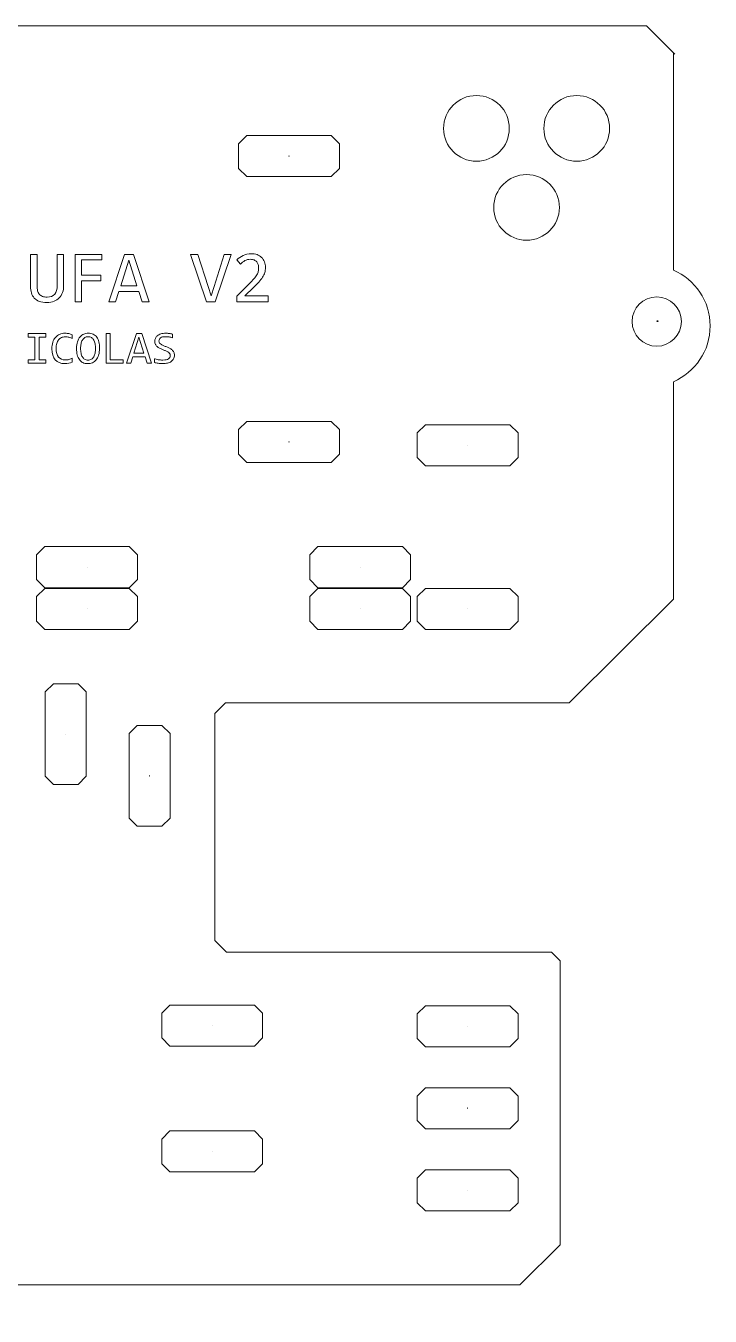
# Model space of a CAD drawing. Header units: millimetres. Extents: x 263 to 576, y -354 to -223.
# Drawn here: x 534.9 to 576.5, y -354 to -275.5 of the extents above; entities that cross this region are included whole.
import ezdxf

# ---------------------------------------------------------------- set-up
doc = ezdxf.new("R2010")
doc.units = ezdxf.units.MM
doc.header["$MEASUREMENT"] = 0
doc.layers.add('Layer 1', color=7, linetype='Continuous')

msp = doc.modelspace()

# ---------------------------------------------------------------- linework, layer by layer
at = {"layer": 'Layer 1', "color": 202, "lineweight": 9}
msp.add_ellipse((573.245, -293.4528), major_axis=(0, 1.5), ratio=1, dxfattribs=at)
at = {"layer": 'Layer 1', "color": 142, "lineweight": 9}
msp.add_open_spline([(574.3542, -277.1781), (574.3542, -277.1781), (572.6183, -275.4515), (572.6183, -275.4515), (572.6183, -275.4515), (448.3123, -275.4515), (448.3123, -275.4515), (448.3123, -275.4515), (443.0589, -280.6768), (443.0589, -280.6768), (443.0589, -280.6768), (443.0589, -287.3604), (443.0589, -287.3604), (441.0027, -287.3604), (439.336, -289.0182), (439.336, -291.0633), (439.336, -293.1083), (441.0027, -294.7661), (443.0589, -294.7661), (443.0589, -294.7661), (443.0589, -347.0536), (443.0589, -347.0536), (441.9143, -347.6851), (441.1396, -348.8995), (441.1396, -350.2936), (441.1396, -352.3387), (442.8064, -353.9965), (444.8625, -353.9965), (446.2642, -353.9965), (447.4851, -353.226), (448.1201, -352.0876), (448.1201, -352.0876), (564.9233, -352.0876), (564.9233, -352.0876), (564.9233, -352.0876), (567.3762, -349.6479), (567.3762, -349.6479), (567.3762, -349.6479), (567.3762, -332.3713), (567.3762, -332.3713), (567.3762, -332.3713), (566.8401, -331.8381), (566.8401, -331.8381), (566.8401, -331.8381), (547.0804, -331.8381), (547.0804, -331.8381), (547.0804, -331.8381), (546.3747, -331.1362), (546.3747, -331.1362), (546.3747, -331.1362), (546.3747, -317.3029), (546.3747, -317.3029), (546.3747, -317.3029), (547.0183, -316.6627), (547.0183, -316.6627), (547.0183, -316.6627), (567.9192, -316.6627), (567.9192, -316.6627), (567.9192, -316.6627), (574.2613, -310.3546), (574.2613, -310.3546), (574.2613, -310.3546), (574.2613, -297.1149), (574.2613, -297.1149), (575.576, -296.5435), (576.495, -295.2386), (576.495, -293.7202), (576.495, -292.2017), (575.576, -290.8968), (574.2613, -290.3254), (574.2613, -290.3254), (574.2613, -277.0857), (574.2613, -277.0857)], degree=3, knots=[0, 0, 0, 0, 0.0416667, 0.0416667, 0.0416667, 0.0833333, 0.0833333, 0.0833333, 0.125, 0.125, 0.125, 0.1666667, 0.1666667, 0.1666667, 0.2083333, 0.2083333, 0.2083333, 0.25, 0.25, 0.25, 0.2916667, 0.2916667, 0.2916667, 0.3333333, 0.3333333, 0.3333333, 0.375, 0.375, 0.375, 0.4166667, 0.4166667, 0.4166667, 0.4583333, 0.4583333, 0.4583333, 0.5, 0.5, 0.5, 0.5416667, 0.5416667, 0.5416667, 0.5833333, 0.5833333, 0.5833333, 0.625, 0.625, 0.625, 0.6666667, 0.6666667, 0.6666667, 0.7083333, 0.7083333, 0.7083333, 0.75, 0.75, 0.75, 0.7916667, 0.7916667, 0.7916667, 0.8333333, 0.8333333, 0.8333333, 0.875, 0.875, 0.875, 0.9166667, 0.9166667, 0.9166667, 0.9583333, 0.9583333, 0.9583333, 1, 1, 1, 1], dxfattribs=at)
at = {"layer": 'Layer 1', "color": 250, "lineweight": 9}
for points in [[(564.2801, -281.694), (564.2801, -282.7986), (563.3847, -283.694), (562.2801, -283.694), (561.1755, -283.694), (560.2801, -282.7986), (560.2801, -281.694), (560.2801, -280.5894), (561.1755, -279.694), (562.2801, -279.694), (563.3847, -279.694), (564.2801, -280.5894), (564.2801, -281.694)], [(570.3801, -281.694), (570.3801, -282.7986), (569.4847, -283.694), (568.3801, -283.694), (567.2755, -283.694), (566.3801, -282.7986), (566.3801, -281.694), (566.3801, -280.5894), (567.2755, -279.694), (568.3801, -279.694), (569.4847, -279.694), (570.3801, -280.5894), (570.3801, -281.694)], [(565.3301, -284.504), (566.4347, -284.504), (567.3301, -285.3994), (567.3301, -286.504), (567.3301, -287.6086), (566.4347, -288.504), (565.3301, -288.504), (564.2255, -288.504), (563.3301, -287.6086), (563.3301, -286.504), (563.3301, -285.3994), (564.2255, -284.504), (565.3301, -284.504)]]:
    msp.add_open_spline(points, degree=3, knots=[0, 0, 0, 0, 0.25, 0.25, 0.25, 0.5, 0.5, 0.5, 0.75, 0.75, 0.75, 1, 1, 1, 1], dxfattribs=at)
at = {"layer": 'Layer 1', "lineweight": 9}
for points in [[(548.3121, -284.6298), (548.3121, -284.6298), (553.4485, -284.6298), (553.4485, -284.6298), (553.4485, -284.6298), (553.9485, -284.1298), (553.9485, -284.1298), (553.9485, -284.1298), (553.9485, -282.6298), (553.9485, -282.6298), (553.9485, -282.6298), (553.4485, -282.1298), (553.4485, -282.1298), (553.4485, -282.1298), (548.3121, -282.1298), (548.3121, -282.1298), (548.3121, -282.1298), (547.8121, -282.6298), (547.8121, -282.6298), (547.8121, -282.6298), (547.8121, -284.1298), (547.8121, -284.1298), (547.8121, -284.1298), (548.3121, -284.6298), (548.3121, -284.6298)], [(548.312, -302.028), (548.312, -302.028), (553.4484, -302.028), (553.4484, -302.028), (553.4484, -302.028), (553.9484, -301.528), (553.9484, -301.528), (553.9484, -301.528), (553.9484, -300.028), (553.9484, -300.028), (553.9484, -300.028), (553.4484, -299.528), (553.4484, -299.528), (553.4484, -299.528), (548.312, -299.528), (548.312, -299.528), (548.312, -299.528), (547.812, -300.028), (547.812, -300.028), (547.812, -300.028), (547.812, -301.528), (547.812, -301.528), (547.812, -301.528), (548.312, -302.028), (548.312, -302.028)], [(559.1756, -302.2342), (559.1756, -302.2342), (564.312, -302.2342), (564.312, -302.2342), (564.312, -302.2342), (564.812, -301.7342), (564.812, -301.7342), (564.812, -301.7342), (564.812, -300.2342), (564.812, -300.2342), (564.812, -300.2342), (564.312, -299.7342), (564.312, -299.7342), (564.312, -299.7342), (559.1756, -299.7342), (559.1756, -299.7342), (559.1756, -299.7342), (558.6756, -300.2342), (558.6756, -300.2342), (558.6756, -300.2342), (558.6756, -301.7342), (558.6756, -301.7342), (558.6756, -301.7342), (559.1756, -302.2342), (559.1756, -302.2342)], [(536.0308, -309.6542), (536.0308, -309.6542), (541.1672, -309.6542), (541.1672, -309.6542), (541.1672, -309.6542), (541.6672, -309.1542), (541.6672, -309.1542), (541.6672, -309.1542), (541.6672, -307.6542), (541.6672, -307.6542), (541.6672, -307.6542), (541.1672, -307.1542), (541.1672, -307.1542), (541.1672, -307.1542), (536.0308, -307.1542), (536.0308, -307.1542), (536.0308, -307.1542), (535.5308, -307.6542), (535.5308, -307.6542), (535.5308, -307.6542), (535.5308, -309.1542), (535.5308, -309.1542), (535.5308, -309.1542), (536.0308, -309.6542), (536.0308, -309.6542)], [(552.6392, -309.6542), (552.6392, -309.6542), (557.7756, -309.6542), (557.7756, -309.6542), (557.7756, -309.6542), (558.2756, -309.1542), (558.2756, -309.1542), (558.2756, -309.1542), (558.2756, -307.6542), (558.2756, -307.6542), (558.2756, -307.6542), (557.7756, -307.1542), (557.7756, -307.1542), (557.7756, -307.1542), (552.6392, -307.1542), (552.6392, -307.1542), (552.6392, -307.1542), (552.1392, -307.6542), (552.1392, -307.6542), (552.1392, -307.6542), (552.1392, -309.1542), (552.1392, -309.1542), (552.1392, -309.1542), (552.6392, -309.6542), (552.6392, -309.6542)], [(536.0308, -312.1942), (536.0308, -312.1942), (541.1672, -312.1942), (541.1672, -312.1942), (541.1672, -312.1942), (541.6672, -311.6942), (541.6672, -311.6942), (541.6672, -311.6942), (541.6672, -310.1942), (541.6672, -310.1942), (541.6672, -310.1942), (541.1672, -309.6942), (541.1672, -309.6942), (541.1672, -309.6942), (536.0308, -309.6942), (536.0308, -309.6942), (536.0308, -309.6942), (535.5308, -310.1942), (535.5308, -310.1942), (535.5308, -310.1942), (535.5308, -311.6942), (535.5308, -311.6942), (535.5308, -311.6942), (536.0308, -312.1942), (536.0308, -312.1942)], [(552.6392, -312.1942), (552.6392, -312.1942), (557.7756, -312.1942), (557.7756, -312.1942), (557.7756, -312.1942), (558.2756, -311.6942), (558.2756, -311.6942), (558.2756, -311.6942), (558.2756, -310.1942), (558.2756, -310.1942), (558.2756, -310.1942), (557.7756, -309.6942), (557.7756, -309.6942), (557.7756, -309.6942), (552.6392, -309.6942), (552.6392, -309.6942), (552.6392, -309.6942), (552.1392, -310.1942), (552.1392, -310.1942), (552.1392, -310.1942), (552.1392, -311.6942), (552.1392, -311.6942), (552.1392, -311.6942), (552.6392, -312.1942), (552.6392, -312.1942)], [(559.1756, -312.1942), (559.1756, -312.1942), (564.312, -312.1942), (564.312, -312.1942), (564.312, -312.1942), (564.812, -311.6942), (564.812, -311.6942), (564.812, -311.6942), (564.812, -310.1942), (564.812, -310.1942), (564.812, -310.1942), (564.312, -309.6942), (564.312, -309.6942), (564.312, -309.6942), (559.1756, -309.6942), (559.1756, -309.6942), (559.1756, -309.6942), (558.6756, -310.1942), (558.6756, -310.1942), (558.6756, -310.1942), (558.6756, -311.6942), (558.6756, -311.6942), (558.6756, -311.6942), (559.1756, -312.1942), (559.1756, -312.1942)], [(538.5551, -315.9959), (538.5551, -315.9959), (538.5551, -321.1323), (538.5551, -321.1323), (538.5551, -321.1323), (538.0551, -321.6323), (538.0551, -321.6323), (538.0551, -321.6323), (536.5551, -321.6323), (536.5551, -321.6323), (536.5551, -321.6323), (536.0551, -321.1323), (536.0551, -321.1323), (536.0551, -321.1323), (536.0551, -315.9959), (536.0551, -315.9959), (536.0551, -315.9959), (536.5551, -315.4959), (536.5551, -315.4959), (536.5551, -315.4959), (538.0551, -315.4959), (538.0551, -315.4959), (538.0551, -315.4959), (538.5551, -315.9959), (538.5551, -315.9959)], [(543.6551, -318.5359), (543.6551, -318.5359), (543.6551, -323.6723), (543.6551, -323.6723), (543.6551, -323.6723), (543.1551, -324.1723), (543.1551, -324.1723), (543.1551, -324.1723), (541.6551, -324.1723), (541.6551, -324.1723), (541.6551, -324.1723), (541.1551, -323.6723), (541.1551, -323.6723), (541.1551, -323.6723), (541.1551, -318.5359), (541.1551, -318.5359), (541.1551, -318.5359), (541.6551, -318.0359), (541.6551, -318.0359), (541.6551, -318.0359), (543.1551, -318.0359), (543.1551, -318.0359), (543.1551, -318.0359), (543.6551, -318.5359), (543.6551, -318.5359)], [(543.6386, -335.0559), (543.6386, -335.0559), (548.7752, -335.0559), (548.7752, -335.0559), (548.7752, -335.0559), (549.2751, -335.5558), (549.2751, -335.5558), (549.2751, -335.5558), (549.2751, -337.056), (549.2751, -337.056), (549.2751, -337.056), (548.7752, -337.5559), (548.7752, -337.5559), (548.7752, -337.5559), (543.6386, -337.5559), (543.6386, -337.5559), (543.6386, -337.5559), (543.1387, -337.056), (543.1387, -337.056), (543.1387, -337.056), (543.1387, -335.5558), (543.1387, -335.5558), (543.1387, -335.5558), (543.6386, -335.0559), (543.6386, -335.0559)], [(564.3097, -335.0959), (564.3097, -335.0959), (559.1733, -335.0959), (559.1733, -335.0959), (559.1733, -335.0959), (558.6733, -335.5959), (558.6733, -335.5959), (558.6733, -335.5959), (558.6733, -337.0959), (558.6733, -337.0959), (558.6733, -337.0959), (559.1733, -337.5959), (559.1733, -337.5959), (559.1733, -337.5959), (564.3097, -337.5959), (564.3097, -337.5959), (564.3097, -337.5959), (564.8097, -337.0959), (564.8097, -337.0959), (564.8097, -337.0959), (564.8097, -335.5959), (564.8097, -335.5959), (564.8097, -335.5959), (564.3097, -335.0959), (564.3097, -335.0959)], [(564.3145, -340.0942), (564.3145, -340.0942), (559.1781, -340.0942), (559.1781, -340.0942), (559.1781, -340.0942), (558.6781, -340.5942), (558.6781, -340.5942), (558.6781, -340.5942), (558.6781, -342.0942), (558.6781, -342.0942), (558.6781, -342.0942), (559.1781, -342.5942), (559.1781, -342.5942), (559.1781, -342.5942), (564.3145, -342.5942), (564.3145, -342.5942), (564.3145, -342.5942), (564.8145, -342.0942), (564.8145, -342.0942), (564.8145, -342.0942), (564.8145, -340.5942), (564.8145, -340.5942), (564.8145, -340.5942), (564.3145, -340.0942), (564.3145, -340.0942)], [(543.6386, -342.7159), (543.6386, -342.7159), (548.7752, -342.7159), (548.7752, -342.7159), (548.7752, -342.7159), (549.2751, -343.2158), (549.2751, -343.2158), (549.2751, -343.2158), (549.2751, -344.716), (549.2751, -344.716), (549.2751, -344.716), (548.7752, -345.2159), (548.7752, -345.2159), (548.7752, -345.2159), (543.6386, -345.2159), (543.6386, -345.2159), (543.6386, -345.2159), (543.1387, -344.716), (543.1387, -344.716), (543.1387, -344.716), (543.1387, -343.2158), (543.1387, -343.2158), (543.1387, -343.2158), (543.6386, -342.7159), (543.6386, -342.7159)], [(564.3095, -345.0925), (564.3095, -345.0925), (559.1731, -345.0925), (559.1731, -345.0925), (559.1731, -345.0925), (558.6731, -345.5925), (558.6731, -345.5925), (558.6731, -345.5925), (558.6731, -347.0925), (558.6731, -347.0925), (558.6731, -347.0925), (559.1731, -347.5925), (559.1731, -347.5925), (559.1731, -347.5925), (564.3095, -347.5925), (564.3095, -347.5925), (564.3095, -347.5925), (564.8095, -347.0925), (564.8095, -347.0925), (564.8095, -347.0925), (564.8095, -345.5925), (564.8095, -345.5925), (564.8095, -345.5925), (564.3095, -345.0925), (564.3095, -345.0925)]]:
    msp.add_open_spline(points, degree=3, knots=[0, 0, 0, 0, 0.125, 0.125, 0.125, 0.25, 0.25, 0.25, 0.375, 0.375, 0.375, 0.5, 0.5, 0.5, 0.625, 0.625, 0.625, 0.75, 0.75, 0.75, 0.875, 0.875, 0.875, 1, 1, 1, 1], dxfattribs=at)
at = {"layer": 'Layer 1', "color": 5}
for points in [[(550.8786, -283.3798), (550.8786, -283.3798), (550.8786, -283.3833), (550.8786, -283.3833), (550.8786, -283.3833), (550.8821, -283.3833), (550.8821, -283.3833), (550.8821, -283.3833), (550.8821, -283.3798), (550.8821, -283.3798), (550.8821, -283.3798), (550.8786, -283.3798), (550.8786, -283.3798)], [(550.8785, -300.778), (550.8785, -300.778), (550.8785, -300.7815), (550.8785, -300.7815), (550.8785, -300.7815), (550.882, -300.7815), (550.882, -300.7815), (550.882, -300.7815), (550.882, -300.778), (550.882, -300.778), (550.882, -300.778), (550.8785, -300.778), (550.8785, -300.778)], [(561.7421, -300.9842), (561.7421, -300.9842), (561.7421, -300.9877), (561.7421, -300.9877), (561.7421, -300.9877), (561.7456, -300.9877), (561.7456, -300.9877), (561.7456, -300.9877), (561.7456, -300.9842), (561.7456, -300.9842), (561.7456, -300.9842), (561.7421, -300.9842), (561.7421, -300.9842)], [(538.5973, -308.4042), (538.5973, -308.4042), (538.5973, -308.4077), (538.5973, -308.4077), (538.5973, -308.4077), (538.6008, -308.4077), (538.6008, -308.4077), (538.6008, -308.4077), (538.6008, -308.4042), (538.6008, -308.4042), (538.6008, -308.4042), (538.5973, -308.4042), (538.5973, -308.4042)], [(555.2057, -308.4042), (555.2057, -308.4042), (555.2057, -308.4077), (555.2057, -308.4077), (555.2057, -308.4077), (555.2092, -308.4077), (555.2092, -308.4077), (555.2092, -308.4077), (555.2092, -308.4042), (555.2092, -308.4042), (555.2092, -308.4042), (555.2057, -308.4042), (555.2057, -308.4042)], [(538.5973, -310.9442), (538.5973, -310.9442), (538.5973, -310.9477), (538.5973, -310.9477), (538.5973, -310.9477), (538.6008, -310.9477), (538.6008, -310.9477), (538.6008, -310.9477), (538.6008, -310.9442), (538.6008, -310.9442), (538.6008, -310.9442), (538.5973, -310.9442), (538.5973, -310.9442)], [(555.2057, -310.9442), (555.2057, -310.9442), (555.2057, -310.9477), (555.2057, -310.9477), (555.2057, -310.9477), (555.2092, -310.9477), (555.2092, -310.9477), (555.2092, -310.9477), (555.2092, -310.9442), (555.2092, -310.9442), (555.2092, -310.9442), (555.2057, -310.9442), (555.2057, -310.9442)], [(561.7421, -310.9442), (561.7421, -310.9442), (561.7421, -310.9477), (561.7421, -310.9477), (561.7421, -310.9477), (561.7456, -310.9477), (561.7456, -310.9477), (561.7456, -310.9477), (561.7456, -310.9442), (561.7456, -310.9442), (561.7456, -310.9442), (561.7421, -310.9442), (561.7421, -310.9442)]]:
    msp.add_open_spline(points, degree=3, knots=[0, 0, 0, 0, 0.25, 0.25, 0.25, 0.5, 0.5, 0.5, 0.75, 0.75, 0.75, 1, 1, 1, 1], dxfattribs=at)
at = {"layer": 'Layer 1', "color": 5, "lineweight": 9}
for points in [[(550.8786, -283.3798), (550.8786, -283.3798), (550.8786, -283.3833), (550.8786, -283.3833), (550.8786, -283.3833), (550.8821, -283.3833), (550.8821, -283.3833), (550.8821, -283.3833), (550.8821, -283.3798), (550.8821, -283.3798), (550.8821, -283.3798), (550.8786, -283.3798), (550.8786, -283.3798)], [(550.8785, -300.778), (550.8785, -300.778), (550.8785, -300.7815), (550.8785, -300.7815), (550.8785, -300.7815), (550.882, -300.7815), (550.882, -300.7815), (550.882, -300.7815), (550.882, -300.778), (550.882, -300.778), (550.882, -300.778), (550.8785, -300.778), (550.8785, -300.778)], [(561.7421, -300.9842), (561.7421, -300.9842), (561.7421, -300.9877), (561.7421, -300.9877), (561.7421, -300.9877), (561.7456, -300.9877), (561.7456, -300.9877), (561.7456, -300.9877), (561.7456, -300.9842), (561.7456, -300.9842), (561.7456, -300.9842), (561.7421, -300.9842), (561.7421, -300.9842)], [(538.5973, -308.4042), (538.5973, -308.4042), (538.5973, -308.4077), (538.5973, -308.4077), (538.5973, -308.4077), (538.6008, -308.4077), (538.6008, -308.4077), (538.6008, -308.4077), (538.6008, -308.4042), (538.6008, -308.4042), (538.6008, -308.4042), (538.5973, -308.4042), (538.5973, -308.4042)], [(555.2057, -308.4042), (555.2057, -308.4042), (555.2057, -308.4077), (555.2057, -308.4077), (555.2057, -308.4077), (555.2092, -308.4077), (555.2092, -308.4077), (555.2092, -308.4077), (555.2092, -308.4042), (555.2092, -308.4042), (555.2092, -308.4042), (555.2057, -308.4042), (555.2057, -308.4042)], [(538.5973, -310.9442), (538.5973, -310.9442), (538.5973, -310.9477), (538.5973, -310.9477), (538.5973, -310.9477), (538.6008, -310.9477), (538.6008, -310.9477), (538.6008, -310.9477), (538.6008, -310.9442), (538.6008, -310.9442), (538.6008, -310.9442), (538.5973, -310.9442), (538.5973, -310.9442)], [(555.2057, -310.9442), (555.2057, -310.9442), (555.2057, -310.9477), (555.2057, -310.9477), (555.2057, -310.9477), (555.2092, -310.9477), (555.2092, -310.9477), (555.2092, -310.9477), (555.2092, -310.9442), (555.2092, -310.9442), (555.2092, -310.9442), (555.2057, -310.9442), (555.2057, -310.9442)], [(561.7421, -310.9442), (561.7421, -310.9442), (561.7421, -310.9477), (561.7421, -310.9477), (561.7421, -310.9477), (561.7456, -310.9477), (561.7456, -310.9477), (561.7456, -310.9477), (561.7456, -310.9442), (561.7456, -310.9442), (561.7456, -310.9442), (561.7421, -310.9442), (561.7421, -310.9442)]]:
    msp.add_open_spline(points, degree=3, knots=[0, 0, 0, 0, 0.25, 0.25, 0.25, 0.5, 0.5, 0.5, 0.75, 0.75, 0.75, 1, 1, 1, 1], dxfattribs=at)
at = {"layer": 'Layer 1', "color": 161, "lineweight": 9}
for points, knots in [([(537.1748, -291.2492), (537.1748, -291.4085), (537.1521, -291.5527), (537.1076, -291.6818), (537.0623, -291.8109), (536.9966, -291.9203), (536.909, -292.0109), (536.8222, -292.1023), (536.7157, -292.1718), (536.5896, -292.2216), (536.4636, -292.2707), (536.3186, -292.2956), (536.1548, -292.2956), (535.9751, -292.2956), (535.8218, -292.2722), (535.6965, -292.2246), (535.5712, -292.1778), (535.4693, -292.1106), (535.39, -292.0245), (535.3115, -291.9385), (535.2541, -291.835), (535.2178, -291.7135), (535.1816, -291.5927), (535.1635, -291.4583), (535.1635, -291.3088), (535.1635, -291.3088), (535.1635, -289.3647), (535.1635, -289.3647), (535.1635, -289.3647), (535.5576, -289.3647), (535.5576, -289.3647), (535.5576, -289.3647), (535.5576, -291.2771), (535.5576, -291.2771), (535.5576, -291.3911), (535.5682, -291.49), (535.5893, -291.5761), (535.6112, -291.6614), (535.6459, -291.7324), (535.695, -291.7905), (535.7433, -291.8479), (535.8067, -291.8909), (535.8837, -291.9203), (535.9615, -291.9498), (536.0559, -291.9649), (536.1684, -291.9649), (536.3775, -291.9649), (536.5315, -291.9045), (536.6312, -291.7837), (536.7308, -291.6629), (536.7807, -291.4923), (536.7807, -291.2726), (536.7807, -291.2726), (536.7807, -289.3647), (536.7807, -289.3647), (536.7807, -289.3647), (537.1748, -289.3647), (537.1748, -289.3647), (537.1748, -289.3647), (537.1748, -291.2492), (537.1748, -291.2492)], [0, 0, 0, 0, 0.05, 0.05, 0.05, 0.1, 0.1, 0.1, 0.15, 0.15, 0.15, 0.2, 0.2, 0.2, 0.25, 0.25, 0.25, 0.3, 0.3, 0.3, 0.35, 0.35, 0.35, 0.4, 0.4, 0.4, 0.45, 0.45, 0.45, 0.5, 0.5, 0.5, 0.55, 0.55, 0.55, 0.6, 0.6, 0.6, 0.65, 0.65, 0.65, 0.7, 0.7, 0.7, 0.75, 0.75, 0.75, 0.8, 0.8, 0.8, 0.85, 0.85, 0.85, 0.9, 0.9, 0.9, 0.95, 0.95, 0.95, 1, 1, 1, 1]), ([(539.4979, -289.6999), (539.4979, -289.6999), (538.2703, -289.6999), (538.2703, -289.6999), (538.2703, -289.6999), (538.2703, -290.6376), (538.2703, -290.6376), (538.2703, -290.6376), (539.4337, -290.6376), (539.4337, -290.6376), (539.4337, -290.6376), (539.4337, -290.9683), (539.4337, -290.9683), (539.4337, -290.9683), (538.2703, -290.9683), (538.2703, -290.9683), (538.2703, -290.9683), (538.2703, -292.2548), (538.2703, -292.2548), (538.2703, -292.2548), (537.8671, -292.2548), (537.8671, -292.2548), (537.8671, -292.2548), (537.8671, -289.3647), (537.8671, -289.3647), (537.8671, -289.3647), (539.4979, -289.3647), (539.4979, -289.3647), (539.4979, -289.3647), (539.4979, -289.6999), (539.4979, -289.6999)], [0, 0, 0, 0, 0.1, 0.1, 0.1, 0.2, 0.2, 0.2, 0.3, 0.3, 0.3, 0.4, 0.4, 0.4, 0.5, 0.5, 0.5, 0.6, 0.6, 0.6, 0.7, 0.7, 0.7, 0.8, 0.8, 0.8, 0.9, 0.9, 0.9, 1, 1, 1, 1]), ([(542.3713, -292.2548), (542.3713, -292.2548), (541.9425, -292.2548), (541.9425, -292.2548), (541.9425, -292.2548), (541.7424, -291.6251), (541.7424, -291.6251), (541.7424, -291.6251), (540.5345, -291.6251), (540.5345, -291.6251), (540.5345, -291.6251), (540.3344, -292.2548), (540.3344, -292.2548), (540.3344, -292.2548), (539.9252, -292.2548), (539.9252, -292.2548), (539.9252, -292.2548), (540.8848, -289.3647), (540.8848, -289.3647), (540.8848, -289.3647), (541.4246, -289.3647), (541.4246, -289.3647), (541.4246, -289.3647), (542.3713, -292.2548), (542.3713, -292.2548)], [0, 0, 0, 0, 0.125, 0.125, 0.125, 0.25, 0.25, 0.25, 0.375, 0.375, 0.375, 0.5, 0.5, 0.5, 0.625, 0.625, 0.625, 0.75, 0.75, 0.75, 0.875, 0.875, 0.875, 1, 1, 1, 1]), ([(541.6299, -291.2718), (541.6299, -291.2718), (541.1392, -289.7249), (541.1392, -289.7249), (541.1392, -289.7249), (540.6469, -291.2718), (540.6469, -291.2718), (540.6469, -291.2718), (541.6299, -291.2718), (541.6299, -291.2718)], [0, 0, 0, 0, 0.3333333, 0.3333333, 0.3333333, 0.6666667, 0.6666667, 0.6666667, 1, 1, 1, 1]), ([(547.3663, -289.3647), (547.3663, -289.3647), (546.3841, -292.2548), (546.3841, -292.2548), (546.3841, -292.2548), (545.8533, -292.2548), (545.8533, -292.2548), (545.8533, -292.2548), (544.893, -289.3647), (544.893, -289.3647), (544.893, -289.3647), (545.3377, -289.3647), (545.3377, -289.3647), (545.3377, -289.3647), (545.9621, -291.3126), (545.9621, -291.3126), (545.9621, -291.3126), (546.1387, -291.8833), (546.1387, -291.8833), (546.1387, -291.8833), (546.3199, -291.3126), (546.3199, -291.3126), (546.3199, -291.3126), (546.9458, -289.3647), (546.9458, -289.3647), (546.9458, -289.3647), (547.3663, -289.3647), (547.3663, -289.3647)], [0, 0, 0, 0, 0.1111111, 0.1111111, 0.1111111, 0.2222222, 0.2222222, 0.2222222, 0.3333333, 0.3333333, 0.3333333, 0.4444444, 0.4444444, 0.4444444, 0.5555556, 0.5555556, 0.5555556, 0.6666667, 0.6666667, 0.6666667, 0.7777778, 0.7777778, 0.7777778, 0.8888889, 0.8888889, 0.8888889, 1, 1, 1, 1]), ([(549.6056, -292.2548), (549.6056, -292.2548), (547.7031, -292.2548), (547.7031, -292.2548), (547.7031, -292.2548), (547.7031, -291.9098), (547.7031, -291.9098), (547.7031, -291.9098), (548.4497, -291.1669), (548.4497, -291.1669), (548.572, -291.0453), (548.6709, -290.9411), (548.7479, -290.8528), (548.8242, -290.7637), (548.8838, -290.6829), (548.9269, -290.6104), (548.9692, -290.5372), (548.9978, -290.4685), (549.0129, -290.4036), (549.0273, -290.3387), (549.0348, -290.2684), (549.0348, -290.1929), (549.0348, -290.122), (549.025, -290.0548), (549.0062, -289.9906), (548.9865, -289.9264), (548.9571, -289.8698), (548.9178, -289.8207), (548.8778, -289.7724), (548.8265, -289.7339), (548.763, -289.706), (548.6996, -289.678), (548.6234, -289.6637), (548.535, -289.6637), (548.4127, -289.6637), (548.301, -289.6909), (548.2006, -289.746), (548.1009, -289.8003), (548.0088, -289.8713), (547.9243, -289.9581), (547.9243, -289.9581), (547.7121, -289.7037), (547.7121, -289.7037), (547.8216, -289.589), (547.9469, -289.4968), (548.0896, -289.4281), (548.2315, -289.3587), (548.3976, -289.324), (548.5864, -289.324), (548.7147, -289.324), (548.8318, -289.3428), (548.9367, -289.3813), (549.0424, -289.4198), (549.1337, -289.475), (549.2108, -289.5474), (549.287, -289.6199), (549.3467, -289.7082), (549.3882, -289.8132), (549.4305, -289.9174), (549.4516, -290.0351), (549.4516, -290.1665), (549.4516, -290.2775), (549.4365, -290.3802), (549.4071, -290.4745), (549.3776, -290.5689), (549.3331, -290.6625), (549.2734, -290.7562), (549.2138, -290.8498), (549.1383, -290.9472), (549.0477, -291.0476), (548.9571, -291.1472), (548.8499, -291.2575), (548.7261, -291.3768), (548.7261, -291.3768), (548.2013, -291.8879), (548.2013, -291.8879), (548.2013, -291.8879), (549.6056, -291.8879), (549.6056, -291.8879), (549.6056, -291.8879), (549.6056, -292.2548), (549.6056, -292.2548)], [0, 0, 0, 0, 0.037037, 0.037037, 0.037037, 0.0740741, 0.0740741, 0.0740741, 0.1111111, 0.1111111, 0.1111111, 0.1481481, 0.1481481, 0.1481481, 0.1851852, 0.1851852, 0.1851852, 0.2222222, 0.2222222, 0.2222222, 0.2592593, 0.2592593, 0.2592593, 0.2962963, 0.2962963, 0.2962963, 0.3333333, 0.3333333, 0.3333333, 0.3703704, 0.3703704, 0.3703704, 0.4074074, 0.4074074, 0.4074074, 0.4444444, 0.4444444, 0.4444444, 0.4814815, 0.4814815, 0.4814815, 0.5185185, 0.5185185, 0.5185185, 0.5555556, 0.5555556, 0.5555556, 0.5925926, 0.5925926, 0.5925926, 0.6296296, 0.6296296, 0.6296296, 0.6666667, 0.6666667, 0.6666667, 0.7037037, 0.7037037, 0.7037037, 0.7407407, 0.7407407, 0.7407407, 0.7777778, 0.7777778, 0.7777778, 0.8148148, 0.8148148, 0.8148148, 0.8518519, 0.8518519, 0.8518519, 0.8888889, 0.8888889, 0.8888889, 0.9259259, 0.9259259, 0.9259259, 0.962963, 0.962963, 0.962963, 1, 1, 1, 1]), ([(535.4321, -294.3937), (535.4321, -294.3937), (535.0173, -294.3937), (535.0173, -294.3937), (535.0173, -294.3937), (535.0173, -294.1876), (535.0173, -294.1876), (535.0173, -294.1876), (536.0953, -294.1876), (536.0953, -294.1876), (536.0953, -294.1876), (536.0953, -294.3937), (536.0953, -294.3937), (536.0953, -294.3937), (535.6805, -294.3937), (535.6805, -294.3937), (535.6805, -294.3937), (535.6805, -295.7794), (535.6805, -295.7794), (535.6805, -295.7794), (536.0953, -295.7794), (536.0953, -295.7794), (536.0953, -295.7794), (536.0953, -295.9882), (536.0953, -295.9882), (536.0953, -295.9882), (535.0173, -295.9882), (535.0173, -295.9882), (535.0173, -295.9882), (535.0173, -295.7794), (535.0173, -295.7794), (535.0173, -295.7794), (535.4321, -295.7794), (535.4321, -295.7794), (535.4321, -295.7794), (535.4321, -294.3937), (535.4321, -294.3937)], [0, 0, 0, 0, 0.0833333, 0.0833333, 0.0833333, 0.1666667, 0.1666667, 0.1666667, 0.25, 0.25, 0.25, 0.3333333, 0.3333333, 0.3333333, 0.4166667, 0.4166667, 0.4166667, 0.5, 0.5, 0.5, 0.5833333, 0.5833333, 0.5833333, 0.6666667, 0.6666667, 0.6666667, 0.75, 0.75, 0.75, 0.8333333, 0.8333333, 0.8333333, 0.9166667, 0.9166667, 0.9166667, 1, 1, 1, 1]), ([(537.7035, -295.9205), (537.5591, -295.9807), (537.4081, -296.0108), (537.2501, -296.0108), (536.9956, -296.0108), (536.7999, -295.9346), (536.6635, -295.7826), (536.5271, -295.6307), (536.4589, -295.4054), (536.4589, -295.1077), (536.4589, -294.9637), (536.4777, -294.833), (536.5153, -294.7163), (536.553, -294.5997), (536.6071, -294.5009), (536.6767, -294.4195), (536.7463, -294.3382), (536.831, -294.2751), (536.9302, -294.2314), (537.0295, -294.1872), (537.1405, -294.1651), (537.2637, -294.1651), (537.3474, -294.1651), (537.425, -294.1721), (537.497, -294.1867), (537.5685, -294.2008), (537.6372, -294.2229), (537.7035, -294.2525), (537.7035, -294.2525), (537.7035, -294.4924), (537.7035, -294.4924), (537.6381, -294.4567), (537.5704, -294.4294), (537.5008, -294.4106), (537.4307, -294.3918), (537.3545, -294.3824), (537.2717, -294.3824), (537.187, -294.3824), (537.1104, -294.3984), (537.0422, -294.4299), (536.9735, -294.4614), (536.9152, -294.5075), (536.8676, -294.5677), (536.8197, -294.6279), (536.783, -294.7013), (536.7571, -294.7883), (536.7312, -294.8748), (536.7185, -294.9741), (536.7185, -295.0851), (536.7185, -295.3184), (536.766, -295.4943), (536.8606, -295.6128), (536.9551, -295.7314), (537.0944, -295.7906), (537.2773, -295.7906), (537.3545, -295.7906), (537.4283, -295.7817), (537.4994, -295.7638), (537.5704, -295.746), (537.6381, -295.721), (537.7035, -295.689), (537.7035, -295.689), (537.7035, -295.9205), (537.7035, -295.9205)], [0, 0, 0, 0, 0.047619, 0.047619, 0.047619, 0.0952381, 0.0952381, 0.0952381, 0.1428571, 0.1428571, 0.1428571, 0.1904762, 0.1904762, 0.1904762, 0.2380952, 0.2380952, 0.2380952, 0.2857143, 0.2857143, 0.2857143, 0.3333333, 0.3333333, 0.3333333, 0.3809524, 0.3809524, 0.3809524, 0.4285714, 0.4285714, 0.4285714, 0.4761905, 0.4761905, 0.4761905, 0.5238095, 0.5238095, 0.5238095, 0.5714286, 0.5714286, 0.5714286, 0.6190476, 0.6190476, 0.6190476, 0.6666667, 0.6666667, 0.6666667, 0.7142857, 0.7142857, 0.7142857, 0.7619048, 0.7619048, 0.7619048, 0.8095238, 0.8095238, 0.8095238, 0.8571429, 0.8571429, 0.8571429, 0.9047619, 0.9047619, 0.9047619, 0.952381, 0.952381, 0.952381, 1, 1, 1, 1]), ([(539.3596, -295.0762), (539.3596, -295.238), (539.3403, -295.3777), (539.3022, -295.4953), (539.2641, -295.6128), (539.2129, -295.7102), (539.1479, -295.7869), (539.0835, -295.8636), (539.0078, -295.9205), (538.9208, -295.9576), (538.8342, -295.9948), (538.7425, -296.0136), (538.6461, -296.0136), (538.5304, -296.0136), (538.4292, -295.9929), (538.3436, -295.951), (538.2575, -295.9092), (538.1865, -295.8485), (538.1301, -295.7695), (538.0736, -295.6905), (538.0313, -295.5945), (538.004, -295.4807), (537.9763, -295.3673), (537.9626, -295.2394), (537.9626, -295.0969), (537.9626, -294.9369), (537.9814, -294.7982), (538.0191, -294.6806), (538.0567, -294.563), (538.108, -294.4656), (538.1729, -294.389), (538.2373, -294.3123), (538.313, -294.2554), (538.3996, -294.2182), (538.4857, -294.1811), (538.5769, -294.1622), (538.6733, -294.1622), (538.7891, -294.1622), (538.8902, -294.1834), (538.9758, -294.2257), (539.0619, -294.2681), (539.1334, -294.3283), (539.1903, -294.4068), (539.2472, -294.4854), (539.2895, -294.5813), (539.3177, -294.6942), (539.3455, -294.8076), (539.3596, -294.9346), (539.3596, -295.0762)], [0, 0, 0, 0, 0.0625, 0.0625, 0.0625, 0.125, 0.125, 0.125, 0.1875, 0.1875, 0.1875, 0.25, 0.25, 0.25, 0.3125, 0.3125, 0.3125, 0.375, 0.375, 0.375, 0.4375, 0.4375, 0.4375, 0.5, 0.5, 0.5, 0.5625, 0.5625, 0.5625, 0.625, 0.625, 0.625, 0.6875, 0.6875, 0.6875, 0.75, 0.75, 0.75, 0.8125, 0.8125, 0.8125, 0.875, 0.875, 0.875, 0.9375, 0.9375, 0.9375, 1, 1, 1, 1]), ([(539.1141, -295.0936), (539.1141, -294.9877), (539.1061, -294.8908), (539.0896, -294.8033), (539.0732, -294.7154), (539.0463, -294.6401), (539.0101, -294.5766), (538.9734, -294.5131), (538.9264, -294.4642), (538.8685, -294.4289), (538.8107, -294.3941), (538.7411, -294.3767), (538.6597, -294.3767), (538.5812, -294.3767), (538.513, -294.3955), (538.4565, -294.4327), (538.3996, -294.4699), (538.353, -294.5202), (538.3163, -294.5842), (538.2801, -294.6481), (538.2528, -294.7229), (538.235, -294.809), (538.2171, -294.8946), (538.2082, -294.9858), (538.2082, -295.0823), (538.2082, -295.189), (538.2166, -295.2859), (538.2336, -295.3739), (538.2505, -295.4619), (538.2768, -295.5371), (538.313, -295.6001), (538.3493, -295.6627), (538.3958, -295.7116), (538.4527, -295.7469), (538.5101, -295.7817), (538.5793, -295.7991), (538.6597, -295.7991), (538.7387, -295.7991), (538.8065, -295.7803), (538.8638, -295.7431), (538.9208, -295.706), (538.9683, -295.6557), (539.005, -295.5917), (539.0421, -295.5277), (539.0694, -295.4534), (539.0873, -295.3678), (539.1051, -295.2822), (539.1141, -295.1909), (539.1141, -295.0936)], [0, 0, 0, 0, 0.0625, 0.0625, 0.0625, 0.125, 0.125, 0.125, 0.1875, 0.1875, 0.1875, 0.25, 0.25, 0.25, 0.3125, 0.3125, 0.3125, 0.375, 0.375, 0.375, 0.4375, 0.4375, 0.4375, 0.5, 0.5, 0.5, 0.5625, 0.5625, 0.5625, 0.625, 0.625, 0.625, 0.6875, 0.6875, 0.6875, 0.75, 0.75, 0.75, 0.8125, 0.8125, 0.8125, 0.875, 0.875, 0.875, 0.9375, 0.9375, 0.9375, 1, 1, 1, 1]), ([(540.7928, -295.9882), (540.7928, -295.9882), (539.757, -295.9882), (539.757, -295.9882), (539.757, -295.9882), (539.757, -294.1876), (539.757, -294.1876), (539.757, -294.1876), (540.0054, -294.1876), (540.0054, -294.1876), (540.0054, -294.1876), (540.0054, -295.7794), (540.0054, -295.7794), (540.0054, -295.7794), (540.7928, -295.7794), (540.7928, -295.7794), (540.7928, -295.7794), (540.7928, -295.9882), (540.7928, -295.9882)], [0, 0, 0, 0, 0.1666667, 0.1666667, 0.1666667, 0.3333333, 0.3333333, 0.3333333, 0.5, 0.5, 0.5, 0.6666667, 0.6666667, 0.6666667, 0.8333333, 0.8333333, 0.8333333, 1, 1, 1, 1]), ([(542.5237, -295.9882), (542.5237, -295.9882), (542.2565, -295.9882), (542.2565, -295.9882), (542.2565, -295.9882), (542.1319, -295.5959), (542.1319, -295.5959), (542.1319, -295.5959), (541.3793, -295.5959), (541.3793, -295.5959), (541.3793, -295.5959), (541.2546, -295.9882), (541.2546, -295.9882), (541.2546, -295.9882), (540.9997, -295.9882), (540.9997, -295.9882), (540.9997, -295.9882), (541.5975, -294.1876), (541.5975, -294.1876), (541.5975, -294.1876), (541.9338, -294.1876), (541.9338, -294.1876), (541.9338, -294.1876), (542.5237, -295.9882), (542.5237, -295.9882)], [0, 0, 0, 0, 0.125, 0.125, 0.125, 0.25, 0.25, 0.25, 0.375, 0.375, 0.375, 0.5, 0.5, 0.5, 0.625, 0.625, 0.625, 0.75, 0.75, 0.75, 0.875, 0.875, 0.875, 1, 1, 1, 1]), ([(542.0618, -295.3758), (542.0618, -295.3758), (541.756, -294.412), (541.756, -294.412), (541.756, -294.412), (541.4494, -295.3758), (541.4494, -295.3758), (541.4494, -295.3758), (542.0618, -295.3758), (542.0618, -295.3758)], [0, 0, 0, 0, 0.3333333, 0.3333333, 0.3333333, 0.6666667, 0.6666667, 0.6666667, 1, 1, 1, 1]), ([(543.9131, -295.5009), (543.9131, -295.586), (543.8957, -295.6613), (543.8609, -295.7253), (543.8256, -295.7897), (543.7772, -295.8433), (543.7146, -295.8861), (543.6521, -295.9289), (543.5768, -295.9609), (543.4888, -295.9821), (543.4014, -296.0033), (543.3045, -296.0136), (543.1986, -296.0136), (543.1506, -296.0136), (543.1031, -296.0117), (543.0561, -296.008), (543.0086, -296.0042), (542.963, -296), (542.9192, -295.9943), (542.8755, -295.9887), (542.8346, -295.9821), (542.796, -295.975), (542.7574, -295.9675), (542.7221, -295.96), (542.6911, -295.9515), (542.6911, -295.9515), (542.6911, -295.7144), (542.6911, -295.7144), (542.7602, -295.7398), (542.8374, -295.7601), (542.9235, -295.7747), (543.0095, -295.7892), (543.1069, -295.7963), (543.2165, -295.7963), (543.2955, -295.7963), (543.3628, -295.7902), (543.4183, -295.7779), (543.4743, -295.7652), (543.5194, -295.7469), (543.5552, -295.7229), (543.5904, -295.6985), (543.6163, -295.6688), (543.6323, -295.634), (543.6483, -295.5992), (543.6563, -295.5592), (543.6563, -295.5145), (543.6563, -295.4656), (543.6427, -295.4242), (543.6158, -295.3899), (543.5886, -295.3556), (543.5528, -295.3245), (543.5091, -295.2972), (543.4649, -295.2704), (543.4145, -295.2455), (543.3581, -295.2229), (543.3016, -295.2003), (543.2438, -295.1773), (543.185, -295.1533), (543.1262, -295.1293), (543.0683, -295.1034), (543.0119, -295.0757), (542.9554, -295.0475), (542.9051, -295.0145), (542.8614, -294.9764), (542.8172, -294.9379), (542.7814, -294.8932), (542.7541, -294.8419), (542.7273, -294.7902), (542.7137, -294.729), (542.7137, -294.6585), (542.7137, -294.5969), (542.7264, -294.5362), (542.7522, -294.4764), (542.7781, -294.4167), (542.8181, -294.3636), (542.8722, -294.3175), (542.9263, -294.2709), (542.9959, -294.2333), (543.081, -294.205), (543.1662, -294.1763), (543.2673, -294.1622), (543.3854, -294.1622), (543.4155, -294.1622), (543.4484, -294.1636), (543.4837, -294.1665), (543.5189, -294.1693), (543.5552, -294.1731), (543.5914, -294.1782), (543.6276, -294.1829), (543.6633, -294.189), (543.6986, -294.1952), (543.7344, -294.2017), (543.7673, -294.2083), (543.7974, -294.2159), (543.7974, -294.2159), (543.7974, -294.436), (543.7974, -294.436), (543.7268, -294.4158), (543.6558, -294.4002), (543.5853, -294.3899), (543.5142, -294.3791), (543.446, -294.3739), (543.3797, -294.3739), (543.2391, -294.3739), (543.1361, -294.3974), (543.0697, -294.4445), (543.0034, -294.4915), (542.9705, -294.5545), (542.9705, -294.6335), (542.9705, -294.6825), (542.9841, -294.7243), (543.0109, -294.7591), (543.0382, -294.7939), (543.074, -294.8255), (543.1182, -294.8527), (543.1619, -294.8805), (543.2123, -294.9054), (543.2687, -294.928), (543.3252, -294.9506), (543.383, -294.9736), (543.4418, -294.9976), (543.5006, -295.0216), (543.5585, -295.0475), (543.6149, -295.0762), (543.6713, -295.1049), (543.7217, -295.1382), (543.7659, -295.1773), (543.8096, -295.2163), (543.8454, -295.2624), (543.8727, -295.3146), (543.8995, -295.3668), (543.9131, -295.4289), (543.9131, -295.5009)], [0, 0, 0, 0, 0.0227273, 0.0227273, 0.0227273, 0.0454545, 0.0454545, 0.0454545, 0.0681818, 0.0681818, 0.0681818, 0.0909091, 0.0909091, 0.0909091, 0.1136364, 0.1136364, 0.1136364, 0.1363636, 0.1363636, 0.1363636, 0.1590909, 0.1590909, 0.1590909, 0.1818182, 0.1818182, 0.1818182, 0.2045455, 0.2045455, 0.2045455, 0.2272727, 0.2272727, 0.2272727, 0.25, 0.25, 0.25, 0.2727273, 0.2727273, 0.2727273, 0.2954545, 0.2954545, 0.2954545, 0.3181818, 0.3181818, 0.3181818, 0.3409091, 0.3409091, 0.3409091, 0.3636364, 0.3636364, 0.3636364, 0.3863636, 0.3863636, 0.3863636, 0.4090909, 0.4090909, 0.4090909, 0.4318182, 0.4318182, 0.4318182, 0.4545455, 0.4545455, 0.4545455, 0.4772727, 0.4772727, 0.4772727, 0.5, 0.5, 0.5, 0.5227273, 0.5227273, 0.5227273, 0.5454545, 0.5454545, 0.5454545, 0.5681818, 0.5681818, 0.5681818, 0.5909091, 0.5909091, 0.5909091, 0.6136364, 0.6136364, 0.6136364, 0.6363636, 0.6363636, 0.6363636, 0.6590909, 0.6590909, 0.6590909, 0.6818182, 0.6818182, 0.6818182, 0.7045455, 0.7045455, 0.7045455, 0.7272727, 0.7272727, 0.7272727, 0.75, 0.75, 0.75, 0.7727273, 0.7727273, 0.7727273, 0.7954545, 0.7954545, 0.7954545, 0.8181818, 0.8181818, 0.8181818, 0.8409091, 0.8409091, 0.8409091, 0.8636364, 0.8636364, 0.8636364, 0.8863636, 0.8863636, 0.8863636, 0.9090909, 0.9090909, 0.9090909, 0.9318182, 0.9318182, 0.9318182, 0.9545455, 0.9545455, 0.9545455, 0.9772727, 0.9772727, 0.9772727, 1, 1, 1, 1])]:
    msp.add_open_spline(points, degree=3, knots=knots, dxfattribs=at)
at = {"layer": 'Layer 1', "color": 2}
msp.add_open_spline([(573.3109, -293.4528), (573.3109, -293.4528), (573.3109, -293.4175), (573.3109, -293.4175), (573.3109, -293.4175), (573.2756, -293.4175), (573.2756, -293.4175), (573.2756, -293.4175), (573.2756, -293.4528), (573.2756, -293.4528), (573.2756, -293.4528), (573.3109, -293.4528), (573.3109, -293.4528)], degree=3, knots=[0, 0, 0, 0, 0.25, 0.25, 0.25, 0.5, 0.5, 0.5, 0.75, 0.75, 0.75, 1, 1, 1, 1], dxfattribs=at)
at = {"layer": 'Layer 1', "color": 2, "lineweight": 9}
msp.add_open_spline([(573.3109, -293.4528), (573.3109, -293.4528), (573.3109, -293.4175), (573.3109, -293.4175), (573.3109, -293.4175), (573.2756, -293.4175), (573.2756, -293.4175), (573.2756, -293.4175), (573.2756, -293.4528), (573.2756, -293.4528), (573.2756, -293.4528), (573.3109, -293.4528), (573.3109, -293.4528)], degree=3, knots=[0, 0, 0, 0, 0.25, 0.25, 0.25, 0.5, 0.5, 0.5, 0.75, 0.75, 0.75, 1, 1, 1, 1], dxfattribs=at)
at = {"layer": 'Layer 1', "color": 3}
for points in [[(537.3051, -318.5624), (537.3051, -318.5624), (537.3086, -318.5624), (537.3086, -318.5624), (537.3086, -318.5624), (537.3086, -318.5659), (537.3086, -318.5659), (537.3086, -318.5659), (537.3051, -318.5659), (537.3051, -318.5659), (537.3051, -318.5659), (537.3051, -318.5624), (537.3051, -318.5624)], [(542.4051, -321.1024), (542.4051, -321.1024), (542.4086, -321.1024), (542.4086, -321.1024), (542.4086, -321.1024), (542.4086, -321.1059), (542.4086, -321.1059), (542.4086, -321.1059), (542.4051, -321.1059), (542.4051, -321.1059), (542.4051, -321.1059), (542.4051, -321.1024), (542.4051, -321.1024)], [(546.2052, -336.3059), (546.2052, -336.3059), (546.2052, -336.3024), (546.2052, -336.3024), (546.2052, -336.3024), (546.2087, -336.3024), (546.2087, -336.3024), (546.2087, -336.3024), (546.2087, -336.3059), (546.2087, -336.3059), (546.2087, -336.3059), (546.2052, -336.3059), (546.2052, -336.3059)], [(546.2052, -343.9659), (546.2052, -343.9659), (546.2052, -343.9624), (546.2052, -343.9624), (546.2052, -343.9624), (546.2087, -343.9624), (546.2087, -343.9624), (546.2087, -343.9624), (546.2087, -343.9659), (546.2087, -343.9659), (546.2087, -343.9659), (546.2052, -343.9659), (546.2052, -343.9659)]]:
    msp.add_open_spline(points, degree=3, knots=[0, 0, 0, 0, 0.25, 0.25, 0.25, 0.5, 0.5, 0.5, 0.75, 0.75, 0.75, 1, 1, 1, 1], dxfattribs=at)
at = {"layer": 'Layer 1', "color": 3, "lineweight": 9}
for points in [[(537.3051, -318.5624), (537.3051, -318.5624), (537.3086, -318.5624), (537.3086, -318.5624), (537.3086, -318.5624), (537.3086, -318.5659), (537.3086, -318.5659), (537.3086, -318.5659), (537.3051, -318.5659), (537.3051, -318.5659), (537.3051, -318.5659), (537.3051, -318.5624), (537.3051, -318.5624)], [(542.4051, -321.1024), (542.4051, -321.1024), (542.4086, -321.1024), (542.4086, -321.1024), (542.4086, -321.1024), (542.4086, -321.1059), (542.4086, -321.1059), (542.4086, -321.1059), (542.4051, -321.1059), (542.4051, -321.1059), (542.4051, -321.1059), (542.4051, -321.1024), (542.4051, -321.1024)], [(546.2052, -336.3059), (546.2052, -336.3059), (546.2052, -336.3024), (546.2052, -336.3024), (546.2052, -336.3024), (546.2087, -336.3024), (546.2087, -336.3024), (546.2087, -336.3024), (546.2087, -336.3059), (546.2087, -336.3059), (546.2087, -336.3059), (546.2052, -336.3059), (546.2052, -336.3059)], [(546.2052, -343.9659), (546.2052, -343.9659), (546.2052, -343.9624), (546.2052, -343.9624), (546.2052, -343.9624), (546.2087, -343.9624), (546.2087, -343.9624), (546.2087, -343.9624), (546.2087, -343.9659), (546.2087, -343.9659), (546.2087, -343.9659), (546.2052, -343.9659), (546.2052, -343.9659)]]:
    msp.add_open_spline(points, degree=3, knots=[0, 0, 0, 0, 0.25, 0.25, 0.25, 0.5, 0.5, 0.5, 0.75, 0.75, 0.75, 1, 1, 1, 1], dxfattribs=at)
at = {"layer": 'Layer 1', "color": 1}
for points in [[(561.7432, -336.3459), (561.7432, -336.3459), (561.7432, -336.3424), (561.7432, -336.3424), (561.7432, -336.3424), (561.7397, -336.3424), (561.7397, -336.3424), (561.7397, -336.3424), (561.7397, -336.3459), (561.7397, -336.3459), (561.7397, -336.3459), (561.7432, -336.3459), (561.7432, -336.3459)], [(561.748, -341.3442), (561.748, -341.3442), (561.748, -341.3407), (561.748, -341.3407), (561.748, -341.3407), (561.7445, -341.3407), (561.7445, -341.3407), (561.7445, -341.3407), (561.7445, -341.3442), (561.7445, -341.3442), (561.7445, -341.3442), (561.748, -341.3442), (561.748, -341.3442)], [(561.743, -346.3425), (561.743, -346.3425), (561.743, -346.339), (561.743, -346.339), (561.743, -346.339), (561.7395, -346.339), (561.7395, -346.339), (561.7395, -346.339), (561.7395, -346.3425), (561.7395, -346.3425), (561.7395, -346.3425), (561.743, -346.3425), (561.743, -346.3425)]]:
    msp.add_open_spline(points, degree=3, knots=[0, 0, 0, 0, 0.25, 0.25, 0.25, 0.5, 0.5, 0.5, 0.75, 0.75, 0.75, 1, 1, 1, 1], dxfattribs=at)
at = {"layer": 'Layer 1', "color": 1, "lineweight": 9}
for points in [[(561.7432, -336.3459), (561.7432, -336.3459), (561.7432, -336.3424), (561.7432, -336.3424), (561.7432, -336.3424), (561.7397, -336.3424), (561.7397, -336.3424), (561.7397, -336.3424), (561.7397, -336.3459), (561.7397, -336.3459), (561.7397, -336.3459), (561.7432, -336.3459), (561.7432, -336.3459)], [(561.748, -341.3442), (561.748, -341.3442), (561.748, -341.3407), (561.748, -341.3407), (561.748, -341.3407), (561.7445, -341.3407), (561.7445, -341.3407), (561.7445, -341.3407), (561.7445, -341.3442), (561.7445, -341.3442), (561.7445, -341.3442), (561.748, -341.3442), (561.748, -341.3442)], [(561.743, -346.3425), (561.743, -346.3425), (561.743, -346.339), (561.743, -346.339), (561.743, -346.339), (561.7395, -346.339), (561.7395, -346.339), (561.7395, -346.339), (561.7395, -346.3425), (561.7395, -346.3425), (561.7395, -346.3425), (561.743, -346.3425), (561.743, -346.3425)]]:
    msp.add_open_spline(points, degree=3, knots=[0, 0, 0, 0, 0.25, 0.25, 0.25, 0.5, 0.5, 0.5, 0.75, 0.75, 0.75, 1, 1, 1, 1], dxfattribs=at)

doc.saveas('drawing.dxf')
